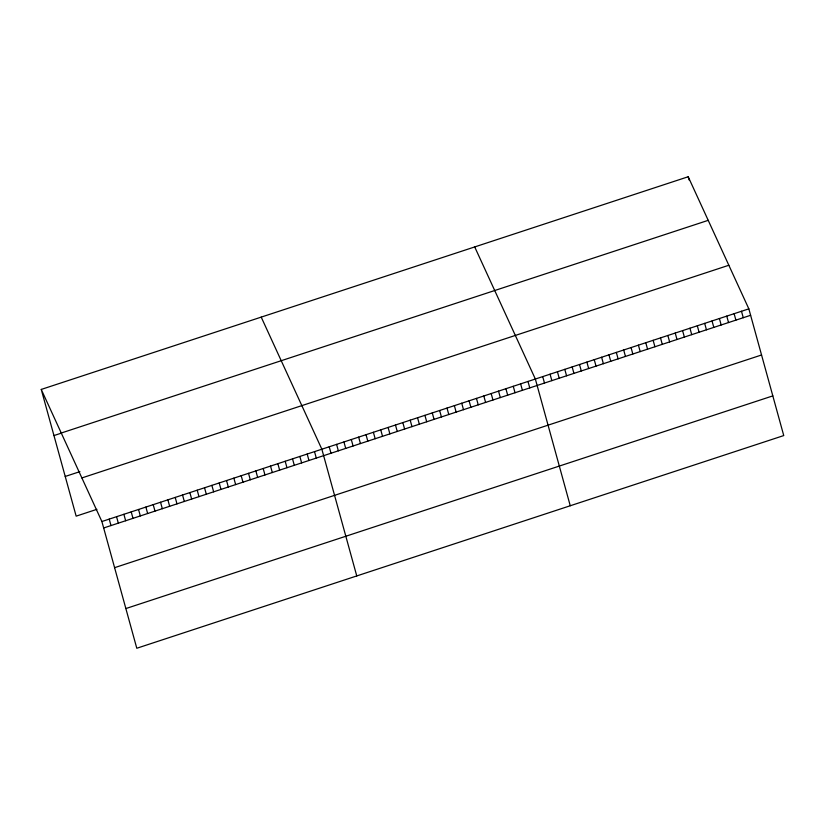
<?xml version="1.0" encoding="UTF-8"?>
<svg xmlns="http://www.w3.org/2000/svg" width="825" height="825" viewBox="0 0 825 825"><rect width="100%" height="100%" fill="white"/><g stroke="black" fill="none" stroke-linecap="round" stroke-linejoin="round"><path stroke-width="1.24" d="M41.25 389.431L688.205 176.746L748.842 308.849L783.75 435.569L136.795 648.254L101.888 521.524L41.25 389.431L76.158 516.151L96.927 509.324M61.256 433.022L708.211 220.337M53.955 435.569L61.287 433.156M65.227 476.458L79.891 471.642M81.881 477.933L728.836 265.258M101.888 521.524L748.842 308.849M103.672 527.979L750.616 315.294M114.603 567.672L761.558 354.987M125.864 608.561L772.819 395.887M474.705 246.933L535.353 379.036L570.25 505.756M261.216 317.12L321.853 449.213L356.761 575.943M741.479 311.262L743.263 317.718M734.116 313.686L735.9 320.141M726.753 316.109L728.537 322.554M688.205 176.746L689.092 179.974M719.4 318.522L721.174 324.978M712.037 320.946L713.811 327.401M704.674 323.369L706.447 329.814M697.311 325.793L699.084 332.238M689.947 328.206L691.721 334.661M682.584 330.629L684.368 337.074M675.221 333.052L677.005 339.498M667.858 335.466L669.642 341.921M660.505 337.889L662.279 344.334M653.142 340.312L654.916 346.758M645.779 342.726L647.553 349.181M638.416 345.149L640.19 351.605M631.053 347.573L632.827 354.018M623.69 349.986L625.463 356.441M616.327 352.409L618.111 358.865M608.963 354.832L610.748 361.278M601.611 357.246L603.384 363.701M594.248 359.669L596.021 366.125M586.884 362.093L588.658 368.538M579.521 364.506L581.295 370.961M572.158 366.929L573.932 373.385M564.795 369.353L566.569 375.798M557.432 371.766L559.216 378.221M550.069 374.189L551.853 380.645M542.706 376.613L544.49 383.058M527.99 381.449L529.763 387.905M520.627 383.873L522.4 390.318M513.263 386.296L515.037 392.741M505.9 388.709L507.674 395.165M498.537 391.132L500.321 397.578M491.174 393.556L492.958 400.001M483.811 395.969L485.595 402.425M476.458 398.392L478.232 404.838M469.095 400.816L470.869 407.261M461.732 403.229L463.506 409.685M454.369 405.653L456.142 412.108M447.006 408.076L448.779 414.521M439.642 410.489L441.416 416.945M432.279 412.912L434.063 419.368M424.916 415.336L426.7 421.781M417.563 417.749L419.337 424.205M410.2 420.173L411.974 426.628M402.837 422.596L404.611 429.041M395.474 425.009L397.248 431.465M388.111 427.433L389.885 433.888M380.748 429.856L382.522 436.301M373.385 432.269L375.169 438.725M366.022 434.692L367.806 441.148M358.658 437.116L360.442 443.561M351.306 439.539L353.079 445.985M343.942 441.952L345.716 448.408M336.579 444.376L338.353 450.821M329.216 446.799L330.99 453.245M314.521 451.626L316.295 458.081M307.189 454.039L308.963 460.484M299.857 456.442L301.63 462.897M292.524 458.855L294.298 465.31M285.192 461.268L286.966 467.713M277.86 463.681L279.634 470.126M270.528 466.084L272.302 472.539M263.196 468.497L264.969 474.952M255.863 470.91L257.637 477.355M248.531 473.323L250.305 479.768M241.199 475.726L242.973 482.182M233.867 478.139L235.641 484.595M226.535 480.552L228.308 486.998M219.203 482.965L220.976 489.411M211.87 485.368L213.644 491.824M204.538 487.781L206.312 494.227M197.206 490.194L198.98 496.64M189.874 492.597L191.648 499.053M182.542 495.01L184.315 501.466M175.209 497.423L176.983 503.869M167.877 499.837L169.651 506.282M160.545 502.239L162.319 508.695M153.213 504.653L154.987 511.108M145.881 507.066L147.654 513.511M138.548 509.479L140.322 515.924M131.216 511.882L132.99 518.337M123.884 514.295L125.658 520.75M116.552 516.708L118.326 523.153M109.22 519.111L110.993 525.566"/></g></svg>
